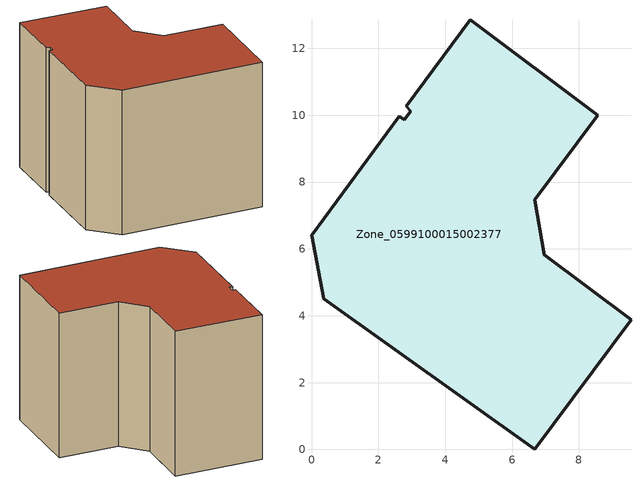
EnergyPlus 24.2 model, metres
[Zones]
Zone_0599100015002377
 floor ground (C_G): 6.68,7.47 6.96,5.83 9.56,3.88 6.68,0 0.37,4.51 0,6.4 2.63,9.98 2.77,9.87 2.97,10.12 2.84,10.27 4.75,12.86 8.57,9.99 z0.94
 wall outside (C_F): 8.57,9.99 4.75,12.86 2.84,10.27 2.97,10.12 2.77,9.87 2.63,9.98 0,6.4 0.37,4.51 6.68,0 9.56,3.88 6.96,5.83 6.68,7.47 8.57,9.99 z0.94:8.98
 roof outside (C_R): 2.77,9.87 2.63,9.98 0,6.4 0.37,4.51 6.68,0 9.56,3.88 6.96,5.83 6.68,7.47 8.57,9.99 4.75,12.86 2.84,10.27 2.97,10.12 z8.98
[BUILDING]
Pand.0599100015002377: North Axis=0; Terrain=City; Loads Convergence Tolerance Value=0.04; Temperature Convergence Tolerance Value=0.4; Solar Distribution=FullExterior; Maximum Number of Warmup Days=25; Minimum Number of Warmup Days=1
[Site:Location]
Rotterdam.The.Hague.AP_ZH_NLD Design_Conditions: Latitude=51.96; Longitude=4.45; Time Zone=1; Elevation=-4.5
[SITE:GROUNDTEMPERATURE:BUILDINGSURFACE]
18, 18, 18, 18, 18, 18, 18, 18, 18, 18, 18, 18
[MATERIAL] Thermal Absorptance=0.9; Solar Absorptance=0.7; Visible Absorptance=0.7
Name | Roughness | Thickness | Conductivity | Density | Specific Heat
G.TC.1975-1991 | MediumSmooth | 0.15 | 0.288461 | 540 | 1210
F.TC.1975-1991 | Rough | 0.3 | 0.230769 | 1920 | 840
R.TC.1975-1991 | MediumRough | 0.2 | 0.153846 | 1500 | 1000
[CONSTRUCTION]
C_G: G.TC.1975-1991
C_F: F.TC.1975-1991
C_R: R.TC.1975-1991
[ZONE]
Zone_0599100015002377: Type=1; Multiplier=1; Ceiling Height=Autocalculate; Volume=Autocalculate; Floor Area=autocalculate; Part of Total Floor Area=Yes
[ZONEINFILTRATION:DESIGNFLOWRATE]
Infil_Zone_0599100015002377: Zone or ZoneList or Space or SpaceList=Zone_0599100015002377; Schedule=AlwaysOn; Design Flow Rate Calculation Method=Flow/Area; Flow Rate per Floor Area=0.003; Constant Term Coefficient=1; Temperature Term Coefficient=0; Velocity Term Coefficient=0; Velocity Squared Term Coefficient=0
[HVACTEMPLATE:ZONE:IDEALLOADSAIRSYSTEM]
Zone_0599100015002377: Maximum Heating Supply Air Temperature=50; Minimum Cooling Supply Air Temperature=13; Maximum Heating Supply Air Humidity Ratio=0.0156; Minimum Cooling Supply Air Humidity Ratio=0.0077; Heating Limit=NoLimit; Cooling Limit=NoLimit; Dehumidification Control Type=ConstantSensibleHeatRatio; Cooling Sensible Heat Ratio=0.7; Dehumidification Setpoint=60; Humidification Control Type=None; Humidification Setpoint=30; Outdoor Air Method=None; Outdoor Air Flow Rate per Person=0.00944; Outdoor Air Flow Rate per Zone Floor Area=0; Outdoor Air Flow Rate per Zone=0; Demand Controlled Ventilation Type=None; Outdoor Air Economizer Type=NoEconomizer; Heat Recovery Type=None; Sensible Heat Recovery Effectiveness=0.7; Latent Heat Recovery Effectiveness=0.65
[ZONECONTROL:THERMOSTAT]
ThermostatControl_Zone_0599100015002377: Zone or ZoneList=Zone_0599100015002377; Control Type Schedule=DualSetpointControlType; Control 1=Thermostat_Zone_0599100015002377; Temperature Difference Between Cutout And Setpoint=0
[THERMOSTATSETPOINT:DUALSETPOINT]
Thermostat_Zone_0599100015002377: Heating Setpoint Temperature Schedule=HeatingSetpoint_Zone_0599100015002377; Cooling Setpoint Temperature Schedule=CoolingSetpoint_Zone_0599100015002377
[SCHEDULE:COMPACT]
HeatingSetpoint_Zone_0599100015002377: Through: 12/31, For: AllDays, Until: 24:00, 21
CoolingSetpoint_Zone_0599100015002377: Through: 12/31, For: AllDays, Until: 24:00, 24
DualSetpointControlType: Through: 12/31, For: AllDays, Until: 24:00, 4
AlwaysOn: Through: 12/31, For: AllDays, Until: 24:00, 1
